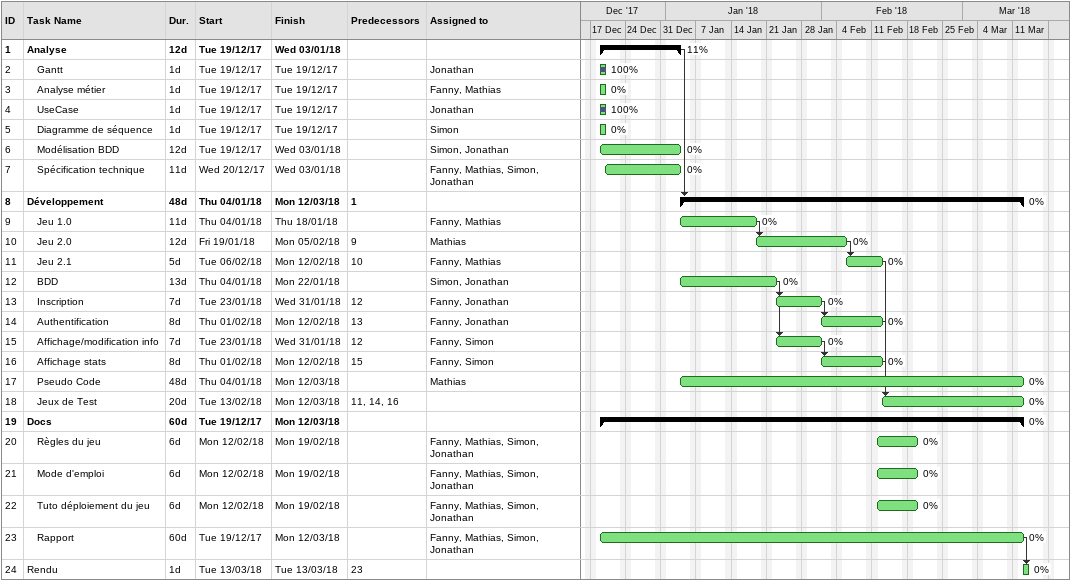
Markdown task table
| ID | Level | Task | Duration | Start | Finish | Predecessors | Resources | % complete |
|---|---|---|---|---|---|---|---|---|
| 1 | 1 | **Analyse** | 12d | 2017-12-19 | 2018-01-03 |  |  | 11 |
| 2 | 2 | Gantt | 1d | 2017-12-19 | 2017-12-19 |  | Jonathan | 100 |
| 3 | 2 | Analyse métier | 1d | 2017-12-19 | 2017-12-19 |  | Fanny, Mathias | 0 |
| 4 | 2 | UseCase | 1d | 2017-12-19 | 2017-12-19 |  | Jonathan | 100 |
| 5 | 2 | Diagramme de séquence | 1d | 2017-12-19 | 2017-12-19 |  | Simon | 0 |
| 6 | 2 | Modélisation BDD | 12d | 2017-12-19 | 2018-01-03 |  | Simon, Jonathan | 0 |
| 7 | 2 | Spécification technique | 11d | 2017-12-20 | 2018-01-03 |  | Fanny, Mathias, Simon, Jonathan | 0 |
| 8 | 1 | **Développement** | 48d | 2018-01-04 | 2018-03-12 | 1 |  | 0 |
| 9 | 2 | Jeu 1.0 | 11d | 2018-01-04 | 2018-01-18 |  | Fanny, Mathias | 0 |
| 10 | 2 | Jeu 2.0 | 12d | 2018-01-19 | 2018-02-05 | 9 | Mathias | 0 |
| 11 | 2 | Jeu 2.1 | 5d | 2018-02-06 | 2018-02-12 | 10 | Fanny, Mathias | 0 |
| 12 | 2 | BDD | 13d | 2018-01-04 | 2018-01-22 |  | Simon, Jonathan | 0 |
| 13 | 2 | Inscription | 7d | 2018-01-23 | 2018-01-31 | 12 | Fanny, Jonathan | 0 |
| 14 | 2 | Authentification | 8d | 2018-02-01 | 2018-02-12 | 13 | Fanny, Jonathan | 0 |
| 15 | 2 | Affichage/modification info | 7d | 2018-01-23 | 2018-01-31 | 12 | Fanny, Simon | 0 |
| 16 | 2 | Affichage stats | 8d | 2018-02-01 | 2018-02-12 | 15 | Fanny, Simon | 0 |
| 17 | 2 | Pseudo Code | 48d | 2018-01-04 | 2018-03-12 |  | Mathias | 0 |
| 18 | 2 | Jeux de Test | 20d | 2018-02-13 | 2018-03-12 | 11, 14, 16 |  | 0 |
| 19 | 1 | **Docs** | 60d | 2017-12-19 | 2018-03-12 |  |  | 0 |
| 20 | 2 | Règles du jeu | 6d | 2018-02-12 | 2018-02-19 |  | Fanny, Mathias, Simon, Jonathan | 0 |
| 21 | 2 | Mode d'emploi | 6d | 2018-02-12 | 2018-02-19 |  | Fanny, Mathias, Simon, Jonathan | 0 |
| 22 | 2 | Tuto déploiement du jeu | 6d | 2018-02-12 | 2018-02-19 |  | Fanny, Mathias, Simon, Jonathan | 0 |
| 23 | 2 | Rapport | 60d | 2017-12-19 | 2018-03-12 |  | Fanny, Mathias, Simon, Jonathan | 0 |
| 24 | 1 | Rendu | 1d | 2018-03-13 | 2018-03-13 | 23 |  | 0 |
